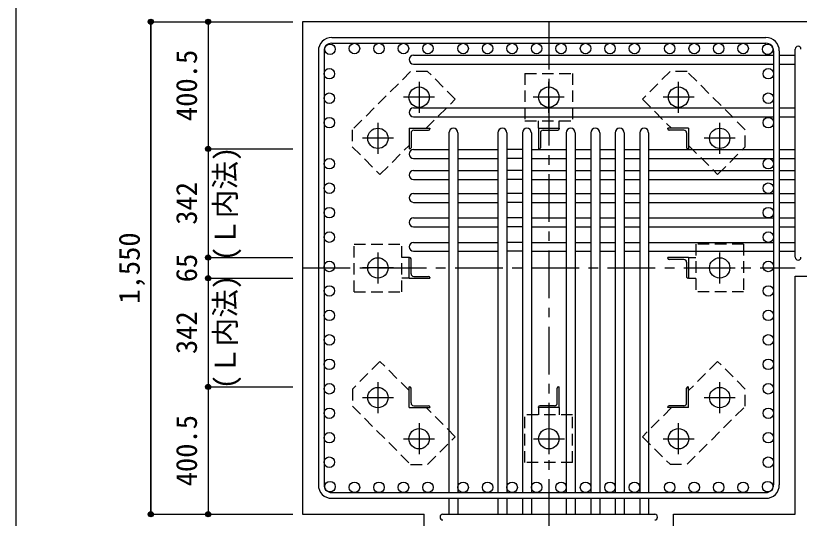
# Model space of a CAD drawing. Units: millimetres at full size, sheet at 1:30. Extents: x -5973 to 5954, y -4195 to 4201.
# Drawn here: x -5973 to -3508, y -2699 to -1117 of the extents above; entities that cross this region are included whole.
import ezdxf
from ezdxf.enums import TextEntityAlignment as Align

# ---------------------------------------------------------------- set-up
doc = ezdxf.new("R2010")
doc.units = ezdxf.units.MM
doc.header["$LTSCALE"] = 30
doc.header["$PDMODE"] = 32
doc.header["$PDSIZE"] = 15
doc.linetypes.add('CHAIN1', pattern=[8, 5, -1, 1, -1])
doc.linetypes.add('DASHED1', pattern=[1.8, 1.2, -0.6])
for name, color, linetype in [('0-1_躯体線', 2, 'Continuous'), ('0-2_アンカーボルト', 4, 'CHAIN1'), ('0-3_立上り筋', 3, 'Continuous'), ('0-4_フープ筋', 7, 'Continuous'), ('0-5_基礎梁筋', 7, 'Continuous'), ('0-6_スタラップ筋', 7, 'Continuous'), ('0-7_文字', 4, 'Continuous'), ('0-9_プレート', 4, 'DASHED1'), ('0-A_アングル', 4, 'Continuous'), ('0-D_寸法', 4, 'Continuous'), ('F-0_枠', 6, 'Continuous')]:
    doc.layers.add(name, color=color, linetype=linetype)
doc.styles.add('ＭＳ ゴシック', font='')
doc.styles.get('ＭＳ ゴシック').set_extended_font_data('MS Gothic')

msp = doc.modelspace()

# ---------------------------------------------------------------- linework, layer by layer
at = {"layer": '0-1_躯体線'}
for p, q in [((-5070.8, -1135.79), (-5070.8, -2685.79)), ((-3120.8, -1135.79), (-5070.8, -1135.79)), ((-3520.8, -1936.29), (-3120.8, -1936.29)), ((-3520.8, -2685.79), (-3520.8, -1936.29)), ((-5070.8, -2685.79), (-4687.8, -2685.79)), ((-4687.8, -3085.79), (-4687.8, -2685.79)), ((-3903.8, -3085.79), (-3903.8, -2685.79)), ((-3903.8, -2685.79), (-3520.8, -2685.79))]:
    msp.add_line(p, q, dxfattribs=at)
at = {"layer": '0-2_アンカーボルト'}
for p, q in [((-4703.8, -1324.59), (-4703.8, -1422.09)), ((-4295.8, -1422.09), (-4295.8, -1324.59)), ((-3887.8, -1422.09), (-3887.8, -1324.59)), ((-4655, -1373.29), (-4752.5, -1373.29)), ((-4247.1, -1373.29), (-4344.6, -1373.29)), ((-3839.1, -1373.29), (-3936.6, -1373.29)), ((-4833.3, -1454.09), (-4833.3, -1551.59)), ((-3758.3, -1551.59), (-3758.3, -1454.09)), ((-4784.5, -1502.79), (-4882, -1502.79)), ((-3709.6, -1502.79), (-3807.1, -1502.79)), ((-4833.3, -1862.09), (-4833.3, -1959.59)), ((-3758.3, -1959.49), (-3758.3, -1861.99)), ((-4784.5, -1910.79), (-4882, -1910.79)), ((-3807.1, -1910.79), (-3709.6, -1910.79)), ((-4833.3, -2269.99), (-4833.3, -2367.49)), ((-3758.3, -2367.49), (-3758.3, -2269.99)), ((-4882, -2318.79), (-4784.5, -2318.79)), ((-3807.1, -2318.79), (-3709.6, -2318.79)), ((-4703.8, -2399.49), (-4703.8, -2496.99)), ((-4295.8, -2399.49), (-4295.8, -2496.99)), ((-3887.8, -2496.99), (-3887.8, -2399.49)), ((-4752.5, -2448.29), (-4655, -2448.29)), ((-4344.5, -2448.29), (-4247, -2448.29)), ((-3936.6, -2448.29), (-3839.1, -2448.29))]:
    msp.add_line(p, q, dxfattribs=at)
at = {"layer": '0-2_アンカーボルト', "color": 3, "linetype": 'Continuous'}
for centre in [(-4703.8, -1373.29), (-4295.8, -1373.29), (-3887.8, -1373.29), (-4833.3, -1502.79), (-3758.3, -1502.79), (-4833.3, -1910.79), (-3758.3, -1910.79), (-4833.3, -2318.79), (-3758.3, -2318.79), (-4703.8, -2448.29), (-4295.8, -2448.29), (-3887.8, -2448.29)]:
    msp.add_circle(centre, 32, dxfattribs=at)
at = {"layer": '0-3_立上り筋'}
for centre in [(-4984.1, -1222.49), (-4907.1, -1220.29), (-4830.1, -1220.29), (-4753.1, -1220.29), (-4676.1, -1220.29), (-4565.3, -1220.29), (-4488.3, -1220.29), (-4411.3, -1220.29), (-4334.3, -1220.29), (-4257.3, -1220.29), (-4180.3, -1220.29), (-4103.3, -1220.29), (-4026.3, -1220.29), (-3915.5, -1220.29), (-3838.5, -1220.29), (-3761.5, -1220.29), (-3684.5, -1220.29), (-3607.5, -1222.49), (-4986.3, -1299.49), (-3605.3, -1299.49), (-4986.3, -1376.49), (-3605.3, -1376.49), (-4986.3, -1453.49), (-3605.3, -1453.49), (-4986.3, -1582.79), (-3605.3, -1582.79), (-4986.3, -1659.79), (-3605.3, -1659.79), (-4986.3, -1736.79), (-3605.3, -1736.79), (-4986.3, -1813.79), (-3605.3, -1813.79), (-4986.3, -1906.09), (-3605.3, -1906.09), (-4986.3, -1983.09), (-3605.3, -1983.09), (-4986.3, -2060.09), (-3605.3, -2060.09), (-4986.3, -2137.09), (-3605.3, -2137.09), (-4986.3, -2214.09), (-3605.3, -2214.09), (-4986.3, -2291.09), (-3605.3, -2291.09), (-4986.3, -2368.09), (-3605.3, -2368.09), (-4986.3, -2445.09), (-3605.3, -2445.09), (-4986.3, -2522.09), (-3605.3, -2522.09), (-4984.1, -2599.09), (-4907.1, -2601.29), (-4830.1, -2601.29), (-4753.1, -2601.29), (-4676.1, -2601.29), (-4565.3, -2601.29), (-4488.3, -2601.29), (-4411.3, -2601.29), (-4334.3, -2601.29), (-4257.3, -2601.29), (-4180.3, -2601.29), (-4103.3, -2601.29), (-4026.3, -2601.29), (-3915.5, -2601.29), (-3838.5, -2601.29), (-3761.5, -2601.29), (-3684.5, -2601.29), (-3607.5, -2599.09)]:
    msp.add_circle(centre, 16.5, dxfattribs=at)
at = {"layer": '0-4_フープ筋'}
for p, q in [((-4978.8, -1185.79), (-3612.8, -1185.79)), ((-4978.8, -1203.79), (-3612.8, -1203.79)), ((-5020.8, -1227.79), (-5020.8, -2593.79)), ((-5002.8, -1227.79), (-5002.8, -2593.79)), ((-3588.8, -1227.79), (-3588.8, -2593.79)), ((-3570.8, -1227.79), (-3570.8, -2593.79)), ((-4978.8, -2617.79), (-3612.8, -2617.79)), ((-4978.8, -2635.79), (-3612.8, -2635.79))]:
    msp.add_line(p, q, dxfattribs=at)
for centre, radius, start, end in [((-4978.8, -1227.79), 42, 90, 180), ((-4978.8, -1227.79), 24, 90, 180), ((-3612.8, -1227.79), 42, 0, 90), ((-3612.8, -1227.79), 24, 0, 90), ((-4978.8, -2593.79), 42, 180, 270), ((-4978.8, -2593.79), 24, 180, 270), ((-3612.8, -2593.79), 42, 270, 0), ((-3612.8, -2593.79), 24, 270, 0)]:
    msp.add_arc(centre, radius, start, end, dxfattribs=at)
at = {"layer": '0-5_基礎梁筋'}
for p, q in [((-4721.3, -1240.99), (-3588.8, -1240.99)), ((-3570.8, -1240.99), (-3520.8, -1240.99)), ((-4721.3, -1268.99), (-3588.8, -1268.99)), ((-3570.8, -1268.99), (-3520.8, -1268.99)), ((-4721.3, -1407.29), (-3588.8, -1407.29)), ((-3570.8, -1407.29), (-3520.8, -1407.29)), ((-4721.3, -1435.29), (-3588.8, -1435.29)), ((-3570.8, -1435.29), (-3520.8, -1435.29)), ((-4609.8, -1485.29), (-4609.8, -2617.79)), ((-4581.8, -1485.29), (-4581.8, -2617.79)), ((-4455.8, -1485.29), (-4455.8, -2617.79)), ((-4427.8, -1485.29), (-4427.8, -2617.79)), ((-4378.8, -1485.29), (-4378.8, -2617.79)), ((-4350.8, -1485.29), (-4350.8, -2617.79)), ((-4240.8, -1485.29), (-4240.8, -2617.79)), ((-4212.8, -1485.29), (-4212.8, -2617.79)), ((-4163.8, -1485.29), (-4163.8, -2617.79)), ((-4135.8, -1485.29), (-4135.8, -2617.79)), ((-4086.8, -1485.29), (-4086.8, -2617.79)), ((-4058.8, -1485.29), (-4058.8, -2617.79)), ((-4009.8, -1485.29), (-4009.8, -2617.79)), ((-3981.8, -1485.29), (-3981.8, -2617.79)), ((-4721.3, -1538.29), (-4609.8, -1538.29)), ((-4581.8, -1538.29), (-4455.8, -1538.29)), ((-4378.8, -1538.29), (-4427.8, -1538.29)), ((-4350.8, -1538.29), (-4240.8, -1538.29)), ((-4212.8, -1538.29), (-4163.8, -1538.29)), ((-4135.8, -1538.29), (-4086.8, -1538.29)), ((-4058.8, -1538.29), (-4009.8, -1538.29)), ((-3981.8, -1538.29), (-3588.8, -1538.29)), ((-3570.8, -1538.29), (-3520.8, -1538.29)), ((-4721.3, -1566.29), (-4609.8, -1566.29)), ((-4581.8, -1566.29), (-4455.8, -1566.29)), ((-4378.8, -1566.29), (-4427.8, -1566.29)), ((-4350.8, -1566.29), (-4240.8, -1566.29)), ((-4212.8, -1566.29), (-4163.8, -1566.29)), ((-4135.8, -1566.29), (-4086.8, -1566.29)), ((-4058.8, -1566.29), (-4009.8, -1566.29)), ((-3981.8, -1566.29), (-3588.8, -1566.29)), ((-3570.8, -1566.29), (-3520.8, -1566.29)), ((-4721.3, -1604.29), (-4609.8, -1604.29)), ((-4581.8, -1604.29), (-4455.8, -1604.29)), ((-4378.8, -1604.29), (-4427.8, -1604.29)), ((-4350.8, -1604.29), (-4240.8, -1604.29)), ((-4212.8, -1604.29), (-4163.8, -1604.29)), ((-4135.8, -1604.29), (-4086.8, -1604.29)), ((-4058.8, -1604.29), (-4009.8, -1604.29)), ((-3981.8, -1604.29), (-3588.8, -1604.29)), ((-3570.8, -1604.29), (-3520.8, -1604.29)), ((-4721.3, -1632.29), (-4609.8, -1632.29)), ((-4581.8, -1632.29), (-4455.8, -1632.29)), ((-4378.8, -1632.29), (-4427.8, -1632.29)), ((-4350.8, -1632.29), (-4240.8, -1632.29)), ((-4212.8, -1632.29), (-4163.8, -1632.29)), ((-4135.8, -1632.29), (-4086.8, -1632.29)), ((-4058.8, -1632.29), (-4009.8, -1632.29)), ((-3981.8, -1632.29), (-3588.8, -1632.29)), ((-3570.8, -1632.29), (-3520.8, -1632.29)), ((-4721.3, -1676.29), (-4609.8, -1676.29)), ((-4581.8, -1676.29), (-4455.8, -1676.29)), ((-4378.8, -1676.29), (-4427.8, -1676.29)), ((-4350.8, -1676.29), (-4240.8, -1676.29)), ((-4212.8, -1676.29), (-4163.8, -1676.29)), ((-4135.8, -1676.29), (-4086.8, -1676.29)), ((-4058.8, -1676.29), (-4009.8, -1676.29)), ((-3981.8, -1676.29), (-3588.8, -1676.29)), ((-3570.8, -1676.29), (-3520.8, -1676.29)), ((-4721.3, -1704.29), (-4609.8, -1704.29)), ((-4581.8, -1704.29), (-4455.8, -1704.29)), ((-4378.8, -1704.29), (-4427.8, -1704.29)), ((-4350.8, -1704.29), (-4240.8, -1704.29)), ((-4212.8, -1704.29), (-4163.8, -1704.29)), ((-4135.8, -1704.29), (-4086.8, -1704.29)), ((-4058.8, -1704.29), (-4009.8, -1704.29)), ((-3981.8, -1704.29), (-3588.8, -1704.29)), ((-3570.8, -1704.29), (-3520.8, -1704.29)), ((-4721.3, -1753.29), (-4609.8, -1753.29)), ((-4581.8, -1753.29), (-4455.8, -1753.29)), ((-4378.8, -1753.29), (-4427.8, -1753.29)), ((-4350.8, -1753.29), (-4240.8, -1753.29)), ((-4212.8, -1753.29), (-4163.8, -1753.29)), ((-4135.8, -1753.29), (-4086.8, -1753.29)), ((-4058.8, -1753.29), (-4009.8, -1753.29)), ((-3981.8, -1753.29), (-3588.8, -1753.29)), ((-3570.8, -1753.29), (-3520.8, -1753.29)), ((-4721.3, -1781.29), (-4609.8, -1781.29)), ((-4581.8, -1781.29), (-4455.8, -1781.29)), ((-4378.8, -1781.29), (-4427.8, -1781.29)), ((-4350.8, -1781.29), (-4240.8, -1781.29)), ((-4212.8, -1781.29), (-4163.8, -1781.29)), ((-4135.8, -1781.29), (-4086.8, -1781.29)), ((-4058.8, -1781.29), (-4009.8, -1781.29)), ((-3981.8, -1781.29), (-3588.8, -1781.29)), ((-3570.8, -1781.29), (-3520.8, -1781.29)), ((-4721.3, -1830.29), (-4609.8, -1830.29)), ((-4581.8, -1830.29), (-4455.8, -1830.29)), ((-4378.8, -1830.29), (-4427.8, -1830.29)), ((-4350.8, -1830.29), (-4240.8, -1830.29)), ((-4212.8, -1830.29), (-4163.8, -1830.29)), ((-4135.8, -1830.29), (-4086.8, -1830.29)), ((-4058.8, -1830.29), (-4009.8, -1830.29)), ((-3981.8, -1830.29), (-3588.8, -1830.29)), ((-3570.8, -1830.29), (-3520.8, -1830.29)), ((-4721.3, -1858.29), (-4609.8, -1858.29)), ((-4581.8, -1858.29), (-4455.8, -1858.29)), ((-4378.8, -1858.29), (-4427.8, -1858.29)), ((-4350.8, -1858.29), (-4240.8, -1858.29)), ((-4212.8, -1858.29), (-4163.8, -1858.29)), ((-4135.8, -1858.29), (-4086.8, -1858.29)), ((-4058.8, -1858.29), (-4009.8, -1858.29)), ((-3981.8, -1858.29), (-3588.8, -1858.29)), ((-3570.8, -1858.29), (-3520.8, -1858.29)), ((-4609.8, -2635.79), (-4609.8, -2685.79)), ((-4581.8, -2635.79), (-4581.8, -2685.79)), ((-4455.8, -2635.79), (-4455.8, -2685.79)), ((-4427.8, -2635.79), (-4427.8, -2685.79)), ((-4378.8, -2635.79), (-4378.8, -2685.79)), ((-4350.8, -2635.79), (-4350.8, -2685.79)), ((-4240.8, -2635.79), (-4240.8, -2685.79)), ((-4212.8, -2635.79), (-4212.8, -2685.79)), ((-4163.8, -2635.79), (-4163.8, -2685.79)), ((-4135.8, -2635.79), (-4135.8, -2685.79)), ((-4086.8, -2635.79), (-4086.8, -2685.79)), ((-4058.8, -2635.79), (-4058.8, -2685.79)), ((-4009.8, -2635.79), (-4009.8, -2685.79)), ((-3981.8, -2635.79), (-3981.8, -2685.79))]:
    msp.add_line(p, q, dxfattribs=at)
for centre, start, end in [((-4721.3, -1254.99), 90, 270), ((-4721.3, -1421.29), 90, 270), ((-4595.8, -1485.29), 0, 180), ((-4441.8, -1485.29), 0, 180), ((-4364.8, -1485.29), 0, 180), ((-4226.8, -1485.29), 0, 180), ((-4149.8, -1485.29), 0, 180), ((-4072.8, -1485.29), 0, 180), ((-3995.8, -1485.29), 0, 180), ((-4721.3, -1552.29), 90, 270), ((-4721.3, -1618.29), 90, 270), ((-4721.3, -1690.29), 90, 270), ((-4721.3, -1767.29), 90, 270), ((-4721.3, -1844.29), 90, 270)]:
    msp.add_arc(centre, 14, start, end, dxfattribs=at)
at = {"layer": '0-6_スタラップ筋'}
for p, q in [((-3520.8, -1877.29), (-3520.8, -1221.99)), ((-4628.8, -2685.79), (-3962.8, -2685.79))]:
    msp.add_line(p, q, dxfattribs=at)
for centre, start, end in [((-3511.8, -1221.99), 0, 180), ((-3511.8, -1877.29), 180, 0), ((-4628.8, -2694.79), 90, 270), ((-3962.8, -2694.79), 270, 90)]:
    msp.add_arc(centre, 9, start, end, dxfattribs=at)
at = {"layer": '0-9_プレート'}
for p, q in [((-4590, -1379.69), (-4677, -1292.79)), ((-4370.8, -1298.29), (-4370.8, -1448.29)), ((-4681.6, -1471.29), (-4590, -1379.69)), ((-4370.8, -1448.29), (-4220.8, -1448.29)), ((-4328.3, -1471.29), (-4328.3, -1448.29)), ((-4263.3, -1471.29), (-4263.3, -1448.29)), ((-3856.3, -1524.99), (-3764.7, -1616.59)), ((-3764.7, -1616.59), (-3677.8, -1529.59)), ((-4758.3, -1985.79), (-4758.3, -1835.79)), ((-3683.3, -1835.79), (-3833.3, -1835.79)), ((-3833.3, -1835.79), (-3833.3, -1985.79)), ((-4735.3, -1878.29), (-4758.3, -1878.29)), ((-3856.3, -1878.29), (-3833.3, -1878.29)), ((-4735.3, -1943.29), (-4758.3, -1943.29)), ((-3856.3, -1943.29), (-3833.3, -1943.29)), ((-4908.3, -1985.79), (-4758.3, -1985.79)), ((-4826.9, -2204.99), (-4913.8, -2291.99)), ((-4735.3, -2296.59), (-4826.9, -2204.99)), ((-4328.3, -2350.29), (-4328.3, -2373.29)), ((-4263.3, -2350.29), (-4263.3, -2373.29)), ((-3910, -2350.29), (-4001.6, -2441.89)), ((-4220.8, -2373.29), (-4370.8, -2373.29)), ((-4220.8, -2523.29), (-4220.8, -2373.29)), ((-4001.6, -2441.89), (-3914.6, -2528.79))]:
    msp.add_line(p, q, dxfattribs=at)
for points in [[(-4677, -1292.79), (-4730.7, -1292.79), (-4913.9, -1475.89), (-4913.9, -1529.59), (-4826.9, -1616.59), (-4735.3, -1524.99)], [(-4370.8, -1298.29), (-4220.8, -1298.29), (-4220.8, -1448.29)], [(-3677.8, -1529.59), (-3677.8, -1475.89), (-3860.9, -1292.69), (-3914.6, -1292.69), (-4001.6, -1379.69), (-3910, -1471.29)], [(-4908.3, -1985.79), (-4908.3, -1835.79), (-4758.3, -1835.79)], [(-3683.3, -1835.79), (-3683.3, -1985.79), (-3833.3, -1985.79)], [(-3914.6, -2528.79), (-3860.9, -2528.79), (-3677.7, -2345.69), (-3677.7, -2291.99), (-3764.7, -2204.99), (-3856.3, -2296.59)], [(-4913.8, -2291.99), (-4913.8, -2345.69), (-4730.7, -2528.89), (-4677, -2528.89), (-4590, -2441.89), (-4681.6, -2350.29)], [(-4220.8, -2523.29), (-4370.8, -2523.29), (-4370.8, -2373.29)]]:
    msp.add_lwpolyline(points, dxfattribs=at)
at = {"layer": '0-A_アングル'}
for p, q in [((-4735.3, -1471.29), (-4670.3, -1471.29)), ((-4735.3, -1471.29), (-4735.3, -1536.29)), ((-4720.8, -1477.29), (-4674.3, -1477.29)), ((-4670.3, -1471.29), (-4670.3, -1473.29)), ((-4328.3, -1471.29), (-4263.3, -1471.29)), ((-4328.3, -1471.29), (-4328.3, -1536.29)), ((-4313.8, -1477.29), (-4267.3, -1477.29)), ((-4263.3, -1471.29), (-4263.3, -1473.29)), ((-3856.3, -1471.29), (-3921.3, -1471.29)), ((-3921.3, -1473.29), (-3921.3, -1471.29)), ((-3870.8, -1477.29), (-3917.3, -1477.29)), ((-3856.3, -1471.29), (-3856.3, -1536.29)), ((-4729.3, -1485.79), (-4729.3, -1532.29)), ((-4322.3, -1485.79), (-4322.3, -1532.29)), ((-3862.3, -1485.79), (-3862.3, -1532.29)), ((-4733.3, -1536.29), (-4735.3, -1536.29)), ((-4326.3, -1536.29), (-4328.3, -1536.29)), ((-3856.3, -1536.29), (-3858.3, -1536.29)), ((-4735.3, -1878.29), (-4733.3, -1878.29)), ((-4735.3, -1943.29), (-4735.3, -1878.29)), ((-4729.3, -1928.79), (-4729.3, -1882.29)), ((-3856.3, -1878.29), (-3921.3, -1878.29)), ((-3921.3, -1880.29), (-3921.3, -1878.29)), ((-3870.8, -1884.29), (-3917.3, -1884.29)), ((-3862.3, -1892.79), (-3862.3, -1939.29)), ((-3856.3, -1878.29), (-3856.3, -1943.29)), ((-4735.3, -1943.29), (-4670.3, -1943.29)), ((-4720.8, -1937.29), (-4674.3, -1937.29)), ((-4670.3, -1941.29), (-4670.3, -1943.29)), ((-3856.3, -1943.29), (-3858.3, -1943.29)), ((-4735.3, -2285.29), (-4733.3, -2285.29)), ((-4735.3, -2350.29), (-4735.3, -2285.29)), ((-4729.3, -2335.79), (-4729.3, -2289.29)), ((-4269.3, -2335.79), (-4269.3, -2289.29)), ((-4265.3, -2285.29), (-4263.3, -2285.29)), ((-4263.3, -2350.29), (-4263.3, -2285.29)), ((-3862.3, -2335.79), (-3862.3, -2289.29)), ((-3858.3, -2285.29), (-3856.3, -2285.29)), ((-3856.3, -2350.29), (-3856.3, -2285.29)), ((-4735.3, -2350.29), (-4670.3, -2350.29)), ((-4720.8, -2344.29), (-4674.3, -2344.29)), ((-4670.3, -2348.29), (-4670.3, -2350.29)), ((-4328.3, -2350.29), (-4328.3, -2348.29)), ((-4263.3, -2350.29), (-4328.3, -2350.29)), ((-4277.8, -2344.29), (-4324.3, -2344.29)), ((-3921.3, -2350.29), (-3921.3, -2348.29)), ((-3856.3, -2350.29), (-3921.3, -2350.29)), ((-3870.8, -2344.29), (-3917.3, -2344.29))]:
    msp.add_line(p, q, dxfattribs=at)
for centre, radius, start, end in [((-4720.8, -1485.79), 8.5, 90, 180), ((-4674.3, -1473.29), 4, 270, 0), ((-4313.8, -1485.79), 8.5, 90, 180), ((-4267.3, -1473.29), 4, 270, 0), ((-3917.3, -1473.29), 4, 180, 270), ((-3870.8, -1485.79), 8.5, 0, 90), ((-4733.3, -1532.29), 4, 270, 0), ((-4326.3, -1532.29), 4, 270, 0), ((-3858.3, -1532.29), 4, 180, 270), ((-4733.3, -1882.29), 4, 0, 90), ((-3917.3, -1880.29), 4, 180, 270), ((-3870.8, -1892.79), 8.5, 0, 90), ((-4720.8, -1928.79), 8.5, 180, 270), ((-4674.3, -1941.29), 4, 0, 90), ((-3858.3, -1939.29), 4, 180, 270), ((-4733.3, -2289.29), 4, 0, 90), ((-4265.3, -2289.29), 4, 90, 180), ((-3858.3, -2289.29), 4, 90, 180), ((-4720.8, -2335.79), 8.5, 180, 270), ((-4277.8, -2335.79), 8.5, 270, 0), ((-3870.8, -2335.79), 8.5, 270, 0), ((-4674.3, -2348.29), 4, 0, 90), ((-4324.3, -2348.29), 4, 90, 180), ((-3917.3, -2348.29), 4, 90, 180)]:
    msp.add_arc(centre, radius, start, end, dxfattribs=at)
at = {"layer": '0-D_寸法'}
for p, q in [((-5547.84, -1135.79), (-5367.84, -1135.79)), ((-5547.84, -1135.79), (-5367.84, -1135.79)), ((-5547.84, -1135.79), (-5547.84, -2685.79)), ((-5547.84, -2685.79), (-5547.84, -1135.79)), ((-5367.84, -1135.79), (-5367.84, -1536.29)), ((-5367.84, -1135.79), (-5100.8, -1135.79)), ((-5367.84, -1536.29), (-5100.8, -1536.29)), ((-5367.84, -1536.29), (-5367.84, -1878.29)), ((-5367.84, -1878.29), (-5100.8, -1878.29)), ((-5367.84, -1878.29), (-5367.84, -1943.29)), ((-5367.84, -1943.29), (-5100.8, -1943.29)), ((-5367.84, -1943.29), (-5367.84, -2285.29)), ((-5367.84, -2285.29), (-5100.8, -2285.29)), ((-5367.84, -2285.29), (-5367.84, -2685.79)), ((-5547.84, -2685.79), (-5367.84, -2685.79)), ((-5367.84, -2685.79), (-5100.8, -2685.79)), ((-5367.84, -2685.79), (-5100.8, -2685.79))]:
    msp.add_line(p, q, dxfattribs=at)
at = {"layer": '0-D_寸法', "linetype": 'CHAIN1'}
for p, q in [((-4295.8, -1135.79), (-4295.8, -3085.79)), ((-5070.8, -1910.79), (-3520.8, -1910.79))]:
    msp.add_line(p, q, dxfattribs=at)
at = {"layer": '0-D_寸法'}
for centre, radius in [((-5547.84, -1135.79), 8), ((-5547.84, -1135.79), 7.2), ((-5547.84, -1135.79), 6.4), ((-5547.84, -1135.79), 5.6), ((-5547.84, -1135.79), 4.8), ((-5547.84, -1135.79), 4), ((-5547.84, -1135.79), 3.2), ((-5547.84, -1135.79), 2.4), ((-5367.84, -1135.79), 8), ((-5367.84, -1135.79), 7.2), ((-5367.84, -1135.79), 6.4), ((-5367.84, -1135.79), 5.6), ((-5367.84, -1135.79), 4.8), ((-5367.84, -1135.79), 4), ((-5367.84, -1135.79), 3.2), ((-5367.84, -1135.79), 2.4), ((-5547.84, -1135.79), 1.6), ((-5547.84, -1135.79), 0.8), ((-5367.84, -1135.79), 1.6), ((-5367.84, -1135.79), 0.8), ((-5367.84, -1536.29), 8), ((-5367.84, -1536.29), 7.2), ((-5367.84, -1536.29), 6.4), ((-5367.84, -1536.29), 5.6), ((-5367.84, -1536.29), 4.8), ((-5367.84, -1536.29), 4), ((-5367.84, -1536.29), 3.2), ((-5367.84, -1536.29), 2.4), ((-5367.84, -1536.29), 1.6), ((-5367.84, -1536.29), 0.8), ((-5367.84, -1878.29), 8), ((-5367.84, -1878.29), 7.2), ((-5367.84, -1878.29), 6.4), ((-5367.84, -1878.29), 5.6), ((-5367.84, -1878.29), 4.8), ((-5367.84, -1878.29), 4), ((-5367.84, -1878.29), 3.2), ((-5367.84, -1878.29), 2.4), ((-5367.84, -1878.29), 1.6), ((-5367.84, -1878.29), 0.8), ((-5367.84, -1943.29), 8), ((-5367.84, -1943.29), 7.2), ((-5367.84, -1943.29), 6.4), ((-5367.84, -1943.29), 5.6), ((-5367.84, -1943.29), 4.8), ((-5367.84, -1943.29), 4), ((-5367.84, -1943.29), 3.2), ((-5367.84, -1943.29), 2.4), ((-5367.84, -1943.29), 1.6), ((-5367.84, -1943.29), 0.8), ((-5367.84, -2285.29), 8), ((-5367.84, -2285.29), 7.2), ((-5367.84, -2285.29), 6.4), ((-5367.84, -2285.29), 5.6), ((-5367.84, -2285.29), 4.8), ((-5367.84, -2285.29), 4), ((-5367.84, -2285.29), 3.2), ((-5367.84, -2285.29), 2.4), ((-5367.84, -2285.29), 1.6), ((-5367.84, -2285.29), 0.8), ((-5547.84, -2685.79), 8), ((-5547.84, -2685.79), 7.2), ((-5547.84, -2685.79), 6.4), ((-5547.84, -2685.79), 5.6), ((-5547.84, -2685.79), 4.8), ((-5547.84, -2685.79), 4), ((-5547.84, -2685.79), 3.2), ((-5547.84, -2685.79), 2.4), ((-5547.84, -2685.79), 1.6), ((-5547.84, -2685.79), 0.8), ((-5367.84, -2685.79), 8), ((-5367.84, -2685.79), 7.2), ((-5367.84, -2685.79), 6.4), ((-5367.84, -2685.79), 5.6), ((-5367.84, -2685.79), 4.8), ((-5367.84, -2685.79), 4), ((-5367.84, -2685.79), 3.2), ((-5367.84, -2685.79), 2.4), ((-5367.84, -2685.79), 1.6), ((-5367.84, -2685.79), 0.8)]:
    msp.add_circle(centre, radius, dxfattribs=at)
at = {"layer": '0-D_寸法', "color": 7}
for p in [(-5547.84, -1135.79), (-5367.84, -1135.79), (-5367.84, -1536.29), (-5367.84, -1878.29), (-5367.84, -1943.29), (-5367.84, -2285.29), (-5547.84, -2685.79), (-5367.84, -2685.79)]:
    msp.add_point(p, dxfattribs=at)
at = {"layer": 'F-0_枠'}
msp.add_line((-5972.88, 4201.15), (-5972.88, -4195.24), dxfattribs=at)

# ---------------------------------------------------------------- texts
at = {"layer": '0-7_文字', "style": 'ＭＳ ゴシック'}
for p in [(-5261.14, -1889.15), (-5261.14, -2292.42)]:
    msp.add_text('(Ｌ内法)', height=65.98, rotation=90, dxfattribs=at).set_placement(p, align=Align.BOTTOM_LEFT)
at = {"layer": '0-D_寸法', "style": 'ＭＳ ゴシック'}
for s, p in [('400.5', (-5382.84, -1448.54)), ('342', (-5382.84, -1774.79)), ('1,550', (-5562.84, -2023.29)), ('65', (-5382.84, -1955.79)), ('342', (-5382.84, -2181.79)), ('400.5', (-5382.84, -2598.04))]:
    msp.add_text(s, height=65.98, rotation=90, dxfattribs=at).set_placement(p, align=Align.BOTTOM_LEFT)

doc.saveas('drawing.dxf')
